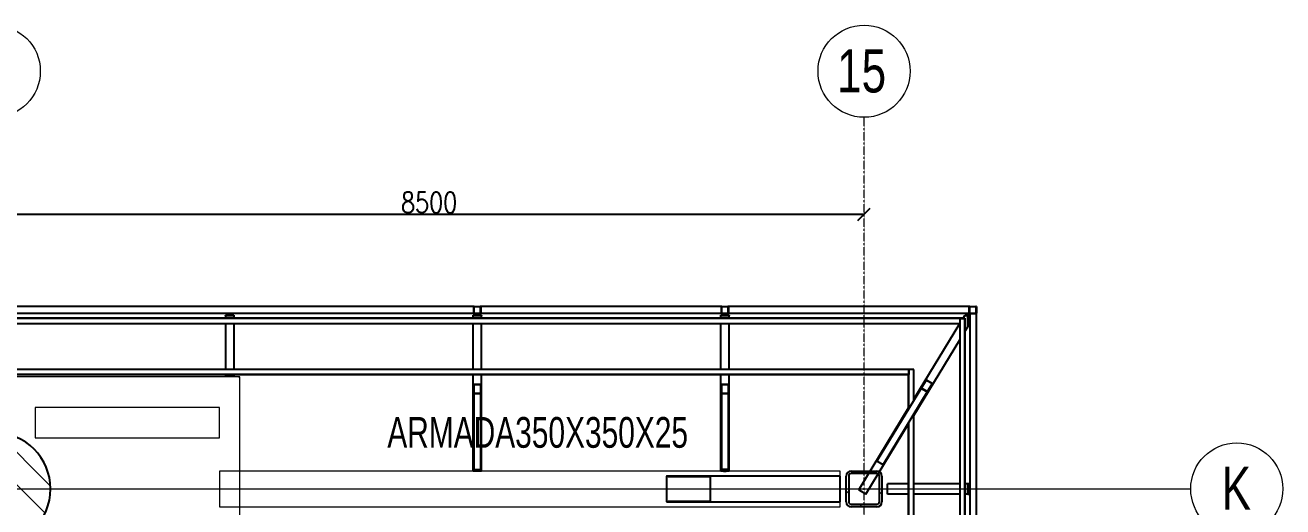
# Model space of a CAD drawing. Header units: millimetres. Extents: x 654 to 77164, y -21218 to 30031.
# Drawn here: x 64874 to 77164, y 25325 to 30031 of the extents above; entities that cross this region are included whole.
import ezdxf

# ---------------------------------------------------------------- set-up
doc = ezdxf.new("R2010")
doc.units = ezdxf.units.MM
doc.linetypes.add('Grid Line', pattern=[3.33375, 1.905, -0.47625, 0.47625, -0.47625])
for name, color, linetype, lineweight in [('0-1', 7, 'Continuous', 5), ('E_B_PLACA-1', 10, 'Continuous', 25), ('E_B_PLACA-2', 254, 'Continuous', 25), ('E_COLUMNAS', 1, 'Continuous', 18), ('E_COLUMNAS-1', 254, 'Continuous', 25), ('E_COLUMNAS-2', 1, 'Continuous', 9), ('E_COLUMNAS-3', 1, 'Continuous', 35), ('E_COLUMNAS-4', 1, 'Continuous', 25), ('E_EJES', 8, 'Continuous', 9), ('E_EJES-1', 8, 'Grid Line', 9), ('E_TEXTO', 3, 'Continuous', 9), ('E_VIGAS', 5, 'Continuous', 9), ('E_VIGAS-1', 5, 'Continuous', 25), ('E_VIGAS-2', 10, 'Continuous', 25), ('E_VIGAS-3', 5, 'Continuous', 25), ('S-COLS-HDLN-1', 52, 'Continuous', 9), ('VIGAS_HCB', 253, 'Continuous', 15)]:
    doc.layers.add(name, color=color, linetype=linetype, lineweight=lineweight)
doc.layers.add('COTAS', color=8, linetype='Continuous')
doc.styles.add('Arial Narrow', font='', dxfattribs={"width": 0.85, "height": 0.3})
doc.styles.add('CNI_COTAS', font='romans.shx', dxfattribs={"width": 0.8})
doc.styles.add('Swis721 LtCn BT', font='swisscl.ttf', dxfattribs={"height": 0.42})
doc.styles.get('Arial Narrow').set_extended_font_data('Arial Narrow')
doc.dimstyles.new('1.5', dxfattribs={"dimscale": 0, "dimtxt": 200, "dimasz": 120, "dimexe": 4, "dimexo": 4, "dimgap": 15, "dimtad": 1, "dimdec": 0, "dimzin": 4, "dimdsep": 46, "dimtxsty": 'CNI_COTAS', "dimblk": 'OBLIQUE', "dimcen": -0.09, "dimclrd": 256, "dimclrt": 3, "dimadec": 0, "dimazin": 0, "dimtfac": 1, "dimtdec": 0, "dimtmove": 2, "dimatfit": 0, "dimldrblk": 'OBLIQUE', "dimfxl": 0.05, "dimtolj": 1, "dimtzin": 0, "dimarcsym": 0})
pattern_1 = [(45, (0, 0), (-0.3768879, 0.3768879), []), (45, (0, 0.571), (-0.3768879, 0.3768879), [])]

# ---------------------------------------------------------------- blocks, each defined once
blk = doc.blocks.new('EST_SFM_VIGA-METALICA-SECCION-C - EST_SFM_VIGA-METALICA-UPN160-1604346-_58_00m_N_E_-NIVEL-15 DOC')
at = {"layer": 'E_VIGAS-1'}
for p, q in [((30.11, 0.018), (-30.277, 0.018)), ((32.53, 0.018), (30.168, 0.018)), ((34.953, 0.018), (32.588, 0.018)), ((35.017, 0.018), (35.011, 0.018)), ((35.017, 0.018), (35.017, -0.047)), ((-30.272, -0.047), (30.104, -0.047)), ((30.105, -0.047), (30.172, -0.047)), ((30.173, -0.047), (32.524, -0.047)), ((32.525, -0.047), (32.592, -0.047)), ((32.593, -0.047), (34.947, -0.047)), ((34.949, -0.047), (35.015, -0.047))]:
    blk.add_line(p, q, dxfattribs=at)
blk = doc.blocks.new('EST_SFM_VIGA-METALICA-SECCION-C - EST_SFM_VIGA-METALICA-UPN100-1529792-_58_00m_N_E_-NIVEL-15 DOC')
at = {"layer": 'E_VIGAS-2'}
for p, q in [((-13.568, -0.018), (-13.568, 0.032)), ((-13.263, 0.032), (-13.567, 0.032)), ((13.831, 0.032), (-13.129, 0.032)), ((-13.568, -0.018), (-13.181, -0.018)), ((-13.047, -0.018), (13.749, -0.018))]:
    blk.add_line(p, q, dxfattribs=at)
blk = doc.blocks.new('EST_SFM_VIGA-METALICA-SECCION-C - EST_SFM_VIGA-METALICA-UPN100-1530878-_58_00m_N_E_-NIVEL-15 DOC')
at = {"layer": 'E_VIGAS-2'}
for p, q in [((-14.294, -0.032), (-14.294, 0.018)), ((14.54, 0.018), (-14.294, 0.018)), ((-14.294, -0.032), (14.54, -0.032))]:
    blk.add_line(p, q, dxfattribs=at)
blk = doc.blocks.new('EST_SFM_VIGA-METALICA-SECCION-C - EST_SFM_VIGA-METALICA-UPN160-1529890-_58_00m_N_E_-NIVEL-15 DOC')
at = {"layer": 'E_VIGAS-1'}
for p, q in [((14.442, 0.018), (-14.49, 0.018)), ((-14.49, -0.047), (-14.49, 0.016)), ((-14.49, -0.047), (-14.487, -0.047)), ((-14.485, -0.047), (14.437, -0.047))]:
    blk.add_line(p, q, dxfattribs=at)
blk = doc.blocks.new('EST_SFM_VIGA-METALICA-SECCION-C - EST_SFM_VIGA-METALICA-UPN100-1526554-_58_00m_N_E_-NIVEL-15 DOC')
at = {"layer": 'E_VIGAS-2'}
for p, q in [((34.942, 0.018), (-34.929, 0.018)), ((34.942, 0.018), (34.942, -0.032)), ((-34.929, -0.032), (34.942, -0.032))]:
    blk.add_line(p, q, dxfattribs=at)
blk = doc.blocks.new('EST_SFM_VIGA-METALICA-SECCION-C - EST_SFM_VIGA-METALICA-UPN100-1526616-_58_00m_N_E_-NIVEL-15 DOC')
at = {"layer": 'E_VIGAS-2'}
for p, q in [((34.044, 0.032), (-34.827, 0.032)), ((34.044, 0.032), (34.044, -0.018)), ((-34.827, -0.018), (34.044, -0.018))]:
    blk.add_line(p, q, dxfattribs=at)
blk = doc.blocks.new('EST_SCM_COLUMNA-METALICA-SECCION-CUADRADA - EST_SCM_COLUMNA-TUBULAR-CUADRADA_PTEØ_70x70 e_3mm-V2-_58_00m_N_E_-NIVEL-15 DOC')
at = {"layer": 'E_COLUMNAS-1'}
for p, q in [((-0.035, -0.029), (-0.035, 0.029)), ((-0.032, 0.029), (-0.032, -0.029)), ((-0.029, 0.035), (0.029, 0.035)), ((0.029, 0.032), (-0.029, 0.032)), ((0.032, -0.029), (0.032, 0.029)), ((0.035, 0.029), (0.035, -0.029)), ((-0.029, -0.032), (0.029, -0.032)), ((0.029, -0.035), (-0.029, -0.035))]:
    blk.add_line(p, q, dxfattribs=at)
for centre, radius, start, end in [((-0.029, 0.029), 0.006, 90, 180), ((-0.029, 0.029), 0.003, 90, 180), ((0.029, 0.029), 0.006, 0, 90), ((0.029, 0.029), 0.003, 0, 90), ((0.029, 0.029), 0.006, 10, 80), ((0.029, 0.029), 0.003, 30, 60), ((-0.029, -0.029), 0.006, 180, 270), ((-0.029, -0.029), 0.003, 180, 270), ((0.029, -0.029), 0.003, 270, 360), ((0.029, -0.029), 0.006, 270, 0)]:
    blk.add_arc(centre, radius, start, end, dxfattribs=at)
blk = doc.blocks.new('EST_SCM_COLUMNA-METALICA-SECCION-CUADRADA - EST_SCM_COLUMNA-TUBULAR-CUADRADA_PTEØ_70x70 e_3mm-V8-_58_00m_N_E_-NIVEL-15 DOC')
at = {"layer": 'E_COLUMNAS-2'}
h = blk.add_hatch(dxfattribs=at)
h.set_pattern_fill('FP_4', color=256, style=0, pattern_type=2)
h.set_pattern_definition([(315, (-7.522, 167.908), (0.15909903, 0.15909903), [])])
h.paths.add_polyline_path([(-0.029, 0.035), (-0.033, 0.033), (-0.035, 0.029), (-0.031, 0.031)])
h.paths.add_polyline_path([(0.029, 0.035), (0.031, 0.031), (0.035, 0.029), (0.033, 0.033)])
h.paths.add_polyline_path([(-0.029, 0.035), (-0.029, 0.032), (0.029, 0.032), (0.029, 0.035), (0.021, 0.035)])
h.paths.add_polyline_path([(-0.035, -0.029), (-0.033, -0.033), (-0.029, -0.035), (-0.031, -0.031)])
h.paths.add_polyline_path([(-0.032, 0.029), (-0.035, 0.029), (-0.035, -0.029), (-0.032, -0.029)])
h.paths.add_polyline_path([(0.035, -0.029), (0.031, -0.031), (0.029, -0.035), (0.033, -0.033)])
h.paths.add_polyline_path([(0.032, 0.029), (0.032, -0.029), (0.035, -0.029), (0.035, 0.029)])
h.paths.add_polyline_path([(-0.029, -0.032), (-0.029, -0.035), (0.029, -0.035), (0.029, -0.032), (0.021, -0.032)])
at = {"layer": 'E_COLUMNAS-1'}
for p, q in [((-0.035, -0.029), (-0.035, 0.029)), ((-0.032, 0.029), (-0.032, -0.029)), ((-0.029, 0.035), (0.029, 0.035)), ((0.029, 0.032), (-0.029, 0.032)), ((0.032, -0.029), (0.032, 0.029)), ((0.035, 0.029), (0.035, -0.029)), ((-0.029, -0.032), (0.029, -0.032)), ((0.029, -0.035), (-0.029, -0.035))]:
    blk.add_line(p, q, dxfattribs=at)
for centre, radius, start, end in [((-0.029, 0.029), 0.006, 90, 180), ((-0.029, 0.029), 0.006, 90, 170), ((-0.029, 0.029), 0.003, 90, 180), ((-0.029, 0.029), 0.003, 90, 150), ((0.029, 0.029), 0.006, 0, 90), ((0.029, 0.029), 0.006, 10, 90), ((0.029, 0.029), 0.003, 0, 90), ((0.029, 0.029), 0.003, 30, 90), ((-0.029, -0.029), 0.006, 180, 270), ((-0.029, -0.029), 0.003, 180, 270), ((0.029, -0.029), 0.003, 270, 360), ((0.029, -0.029), 0.006, 270, 0)]:
    blk.add_arc(centre, radius, start, end, dxfattribs=at)
blk = doc.blocks.new('EST_SCM_COLUMNA-METALICA-SECCION-CUADRADA - EST_SCM_COLUMNA-TUBULAR-CUADRADA_PTEØ_70x70 e_3mm-V9-_58_00m_N_E_-NIVEL-15 DOC')
at = {"layer": 'E_COLUMNAS-1'}
for p, q in [((-0.035, -0.029), (-0.035, 0.029)), ((-0.032, 0.029), (-0.032, -0.029)), ((-0.029, 0.035), (0.029, 0.035)), ((0.029, 0.032), (-0.029, 0.032)), ((0.032, -0.029), (0.032, 0.029)), ((0.035, 0.029), (0.035, -0.029)), ((-0.029, -0.032), (0.029, -0.032)), ((0.029, -0.035), (-0.029, -0.035))]:
    blk.add_line(p, q, dxfattribs=at)
for centre, radius, start, end in [((-0.029, 0.029), 0.006, 90, 180), ((-0.029, 0.029), 0.006, 90, 170), ((-0.029, 0.029), 0.003, 90, 180), ((-0.029, 0.029), 0.003, 90, 150), ((0.029, 0.029), 0.006, 0, 90), ((0.029, 0.029), 0.006, 10, 90), ((0.029, 0.029), 0.003, 0, 90), ((0.029, 0.029), 0.003, 30, 90), ((-0.029, -0.029), 0.006, 180, 270), ((-0.029, -0.029), 0.003, 180, 270), ((0.029, -0.029), 0.003, 270, 360), ((0.029, -0.029), 0.006, 270, 0)]:
    blk.add_arc(centre, radius, start, end, dxfattribs=at)
blk = doc.blocks.new('DCTIB_CNI_EST_MOD-1A-FAC_0001_rvt-1-_58_00m_N_E_-NIVEL-15 DOC')
at = {"layer": 'E_VIGAS'}
h = blk.add_hatch(dxfattribs=at)
h.set_pattern_fill('FP_2', color=256, style=0, pattern_type=2)
h.set_pattern_definition(pattern_1)
h.paths.add_polyline_path([(-9.974, 167.094), (-9.91, 167.094), (-9.91, 167.096), (-9.974, 167.096)])
h.paths.add_polyline_path([(-9.977, 167.098), (-9.976, 167.098), (-9.977, 167.18)])
h.paths.add_polyline_path([(-9.974, 167.182), (-9.91, 167.182), (-9.91, 167.184), (-9.974, 167.184)])
h = blk.add_hatch(dxfattribs=at)
h.set_pattern_fill('FP_2', color=256, style=0, pattern_type=2)
h.set_pattern_definition(pattern_1)
h.paths.add_polyline_path([(-5.547, 167.111), (-5.545, 167.113), (-5.6, 167.146), (-5.601, 167.145), (-5.561, 167.12)])
h.paths.add_polyline_path([(-5.498, 167.191), (-5.497, 167.193), (-5.552, 167.226), (-5.553, 167.224)])
at = {"layer": 'E_B_PLACA-1'}
for p, q in [((-75.147, 167.83), (-5.177, 167.83)), ((-5.177, 167.83), (-5.177, 138.995)), ((-5.727, 167.28), (-74.597, 167.28)), ((-5.727, 166.944), (-5.727, 167.28)), ((-5.727, 140.014), (-5.727, 166.81))]:
    blk.add_line(p, q, dxfattribs=at)
at = {"layer": 'E_B_PLACA-2'}
for p, q in [((-5.177, 167.83), (-75.147, 167.83)), ((-5.177, 138.995), (-5.177, 167.83)), ((-74.597, 167.28), (-5.727, 167.28)), ((-5.727, 167.28), (-5.727, 166.944)), ((-5.727, 166.81), (-5.727, 140.014))]:
    blk.add_line(p, q, dxfattribs=at)
at = {"layer": 'E_COLUMNAS-1'}
for centre, radius, start, end in [((-9.971, 167.879), 0.006, 190, 270), ((-9.971, 167.879), 0.006, 190, 270), ((-9.971, 167.879), 0.003, 210, 270), ((-9.971, 167.879), 0.003, 210, 270), ((-9.913, 167.879), 0.006, 270, 350), ((-9.913, 167.879), 0.006, 270, 350), ((-9.913, 167.879), 0.003, 270, 330), ((-9.913, 167.879), 0.003, 270, 330), ((-7.551, 167.879), 0.006, 190, 270), ((-7.551, 167.879), 0.006, 190, 270), ((-7.551, 167.879), 0.003, 210, 270), ((-7.551, 167.879), 0.003, 210, 270), ((-7.493, 167.879), 0.006, 270, 350), ((-7.493, 167.879), 0.006, 270, 350), ((-7.493, 167.879), 0.003, 270, 330), ((-7.493, 167.879), 0.003, 270, 330), ((-5.128, 167.879), 0.006, 190, 260), ((-5.128, 167.879), 0.006, 190, 260), ((-5.128, 167.879), 0.003, 210, 240), ((-5.128, 167.879), 0.003, 210, 240)]:
    blk.add_arc(centre, radius, start, end, dxfattribs=at)
at = {"layer": 'E_VIGAS-1'}
for p, q in [((-12.403, 167.858), (-12.403, 167.859)), ((-12.403, 167.859), (-12.375, 167.859)), ((-12.403, 167.858), (-12.321, 167.858)), ((-12.321, 167.858), (-12.403, 167.858)), ((-12.403, 167.858), (-12.403, 167.83)), ((-12.403, 167.78), (-12.403, 167.33)), ((-12.364, 167.864), (-12.364, 167.878)), ((-12.364, 167.859), (-12.364, 167.864)), ((-12.359, 167.878), (-12.359, 167.864)), ((-12.359, 167.864), (-12.359, 167.859)), ((-12.349, 167.859), (-12.321, 167.859)), ((-12.321, 167.859), (-12.321, 167.858)), ((-12.321, 167.858), (-12.321, 167.83)), ((-12.321, 167.78), (-12.321, 167.33)), ((-9.983, 167.859), (-9.955, 167.859)), ((-9.983, 167.858), (-9.983, 167.859)), ((-9.983, 167.858), (-9.901, 167.858)), ((-9.901, 167.858), (-9.983, 167.858)), ((-9.983, 167.83), (-9.983, 167.858)), ((-9.983, 167.33), (-9.983, 167.78)), ((-9.945, 167.876), (-9.945, 167.878)), ((-9.945, 167.864), (-9.945, 167.873)), ((-9.945, 167.859), (-9.945, 167.864)), ((-9.94, 167.878), (-9.94, 167.876)), ((-9.94, 167.873), (-9.94, 167.864)), ((-9.94, 167.864), (-9.94, 167.859)), ((-9.929, 167.859), (-9.901, 167.859)), ((-9.901, 167.859), (-9.901, 167.858)), ((-9.901, 167.83), (-9.901, 167.858)), ((-9.901, 167.33), (-9.901, 167.78)), ((-7.535, 167.859), (-7.563, 167.859)), ((-7.563, 167.859), (-7.535, 167.859)), ((-7.563, 167.858), (-7.563, 167.859)), ((-7.563, 167.858), (-7.481, 167.858)), ((-7.481, 167.858), (-7.563, 167.858)), ((-7.563, 167.83), (-7.563, 167.858)), ((-7.563, 167.33), (-7.563, 167.78)), ((-7.525, 167.876), (-7.525, 167.878)), ((-7.525, 167.864), (-7.525, 167.873)), ((-7.525, 167.859), (-7.525, 167.864)), ((-7.52, 167.878), (-7.52, 167.876)), ((-7.52, 167.873), (-7.52, 167.864)), ((-7.52, 167.864), (-7.52, 167.859)), ((-7.509, 167.859), (-7.481, 167.859)), ((-7.481, 167.859), (-7.509, 167.859)), ((-7.481, 167.859), (-7.481, 167.858)), ((-7.481, 167.83), (-7.481, 167.858)), ((-7.481, 167.33), (-7.481, 167.78)), ((-5.677, 167.038), (-5.227, 167.777)), ((-5.194, 167.83), (-5.177, 167.858)), ((-5.177, 167.859), (-5.148, 167.859)), ((-5.177, 167.858), (-5.149, 167.858)), ((-5.149, 167.858), (-5.177, 167.858)), ((-5.158, 167.878), (-5.17, 167.859)), ((-5.153, 167.873), (-5.153, 167.875)), ((-5.151, 167.868), (-5.152, 167.87)), ((-5.149, 167.864), (-5.15, 167.865)), ((-5.149, 167.747), (-5.149, 167.858)), ((-5.148, 167.853), (-5.148, 167.859)), ((-5.148, 167.859), (-5.148, 167.853)), ((-5.148, 167.802), (-5.148, 167.749)), ((-5.148, 167.76), (-5.129, 167.791)), ((-5.146, 167.835), (-5.143, 167.84)), ((-5.143, 167.831), (-5.146, 167.826)), ((-5.177, 167.701), (-5.149, 167.747)), ((-5.677, 166.88), (-5.227, 167.619)), ((-12.403, 167.28), (-12.403, 167.263)), ((-12.321, 167.28), (-12.321, 167.263)), ((-9.983, 166.337), (-9.983, 167.28)), ((-9.901, 166.337), (-9.901, 167.28)), ((-7.563, 166.337), (-7.563, 167.28)), ((-7.481, 166.337), (-7.481, 167.28)), ((-12.321, 167.263), (-12.403, 167.263)), ((-9.977, 167.18), (-9.977, 167.098)), ((-9.976, 167.18), (-9.976, 167.172)), ((-9.976, 167.098), (-9.976, 167.18)), ((-9.91, 167.184), (-9.974, 167.184)), ((-9.974, 167.182), (-9.91, 167.182)), ((-9.909, 167.172), (-9.909, 167.18)), ((-9.909, 167.18), (-9.909, 167.098)), ((-9.907, 167.098), (-9.907, 167.18)), ((-7.557, 167.18), (-7.557, 167.098)), ((-7.556, 167.18), (-7.556, 167.172)), ((-7.556, 167.098), (-7.556, 167.18)), ((-7.49, 167.184), (-7.554, 167.184)), ((-7.554, 167.182), (-7.49, 167.182)), ((-7.489, 167.172), (-7.489, 167.18)), ((-7.489, 167.18), (-7.489, 167.098)), ((-7.487, 167.098), (-7.487, 167.18)), ((-5.602, 167.15), (-6.034, 166.44)), ((-5.556, 167.224), (-5.602, 167.15)), ((-5.6, 167.149), (-5.602, 167.146)), ((-5.601, 167.145), (-5.547, 167.111)), ((-5.6, 167.149), (-5.555, 167.223)), ((-5.545, 167.113), (-5.6, 167.146)), ((-5.555, 167.223), (-5.56, 167.216)), ((-5.553, 167.224), (-5.498, 167.191)), ((-5.497, 167.193), (-5.552, 167.226)), ((-5.498, 167.188), (-5.543, 167.114)), ((-5.542, 167.113), (-5.497, 167.188)), ((-5.502, 167.181), (-5.498, 167.188)), ((-9.977, 167.098), (-9.977, 166.357)), ((-9.976, 167.098), (-9.976, 167.094)), ((-9.91, 167.096), (-9.974, 167.096)), ((-9.974, 167.094), (-9.91, 167.094)), ((-9.909, 167.094), (-9.909, 167.098)), ((-9.907, 166.357), (-9.907, 167.098)), ((-7.557, 167.098), (-7.557, 166.361)), ((-7.556, 167.098), (-7.556, 167.094)), ((-7.49, 167.096), (-7.554, 167.096)), ((-7.554, 167.094), (-7.49, 167.094)), ((-7.489, 167.094), (-7.489, 167.098)), ((-7.487, 166.361), (-7.487, 167.098)), ((-5.974, 166.404), (-5.542, 167.113)), ((-5.545, 167.111), (-5.543, 167.114)), ((-6.215, 166.155), (-5.727, 166.956)), ((-6.145, 166.112), (-5.727, 166.798)), ((-6.033, 166.435), (-5.979, 166.402)), ((-9.901, 166.337), (-9.983, 166.337)), ((-9.974, 166.353), (-9.91, 166.353)), ((-7.481, 166.337), (-7.563, 166.337)), ((-7.535, 166.337), (-7.563, 166.337)), ((-7.554, 166.357), (-7.49, 166.357)), ((-7.525, 166.337), (-7.519, 166.337)), ((-7.525, 166.337), (-7.525, 166.337)), ((-7.52, 166.337), (-7.52, 166.337)), ((-7.481, 166.337), (-7.509, 166.337)), ((-5.934, 166.112), (-5.934, 166.212)), ((-5.727, 166.212), (-5.934, 166.212)), ((-5.227, 166.212), (-5.677, 166.212)), ((-5.149, 166.212), (-5.177, 166.212)), ((-5.149, 166.212), (-5.149, 166.112)), ((-5.149, 166.112), (-5.149, 166.212)), ((-5.149, 166.212), (-5.148, 166.212)), ((-5.148, 166.212), (-5.148, 166.175)), ((-5.129, 166.212), (-5.148, 166.212)), ((-5.148, 166.165), (-5.143, 166.165)), ((-5.143, 166.165), (-5.148, 166.165)), ((-5.148, 166.165), (-5.143, 166.165)), ((-5.143, 166.165), (-5.129, 166.165)), ((-6.145, 166.112), (-6.215, 166.155)), ((-5.727, 166.112), (-5.934, 166.112)), ((-5.227, 166.112), (-5.677, 166.112)), ((-5.149, 166.112), (-5.177, 166.112)), ((-5.148, 166.112), (-5.149, 166.112)), ((-5.143, 166.16), (-5.148, 166.16)), ((-5.143, 166.16), (-5.148, 166.16)), ((-5.148, 166.16), (-5.143, 166.16)), ((-5.148, 166.15), (-5.148, 166.112)), ((-5.148, 166.112), (-5.129, 166.112)), ((-5.129, 166.16), (-5.143, 166.16))]:
    blk.add_line(p, q, dxfattribs=at)
at = {"layer": 'E_VIGAS-1', "flags": 128}
for points in [[(-5.177, 167.858), (-5.177, 167.858), (-5.177, 167.859)], [(-5.136, 167.854), (-5.138, 167.855), (-5.142, 167.857), (-5.146, 167.861), (-5.149, 167.864), (-5.152, 167.869), (-5.153, 167.874), (-5.154, 167.878)], [(-5.143, 167.84), (-5.138, 167.848), (-5.133, 167.857), (-5.129, 167.863)], [(-5.129, 167.854), (-5.133, 167.847), (-5.138, 167.838), (-5.143, 167.831)], [(-5.148, 167.749), (-5.149, 167.747), (-5.149, 167.747)], [(-9.974, 167.184), (-9.975, 167.184), (-9.975, 167.184), (-9.976, 167.183), (-9.976, 167.183), (-9.977, 167.182), (-9.977, 167.181), (-9.977, 167.18)], [(-9.976, 167.18), (-9.976, 167.181), (-9.975, 167.181), (-9.975, 167.182), (-9.975, 167.182), (-9.975, 167.182), (-9.974, 167.182), (-9.974, 167.182)], [(-9.907, 167.18), (-9.907, 167.181), (-9.907, 167.182), (-9.908, 167.183), (-9.908, 167.183), (-9.909, 167.184), (-9.909, 167.184), (-9.91, 167.184)], [(-9.91, 167.182), (-9.91, 167.182), (-9.909, 167.182), (-9.909, 167.182), (-9.909, 167.182), (-9.909, 167.181), (-9.909, 167.181), (-9.909, 167.18)], [(-7.554, 167.184), (-7.555, 167.184), (-7.555, 167.184), (-7.556, 167.183), (-7.556, 167.183), (-7.557, 167.182), (-7.557, 167.181), (-7.557, 167.18)], [(-7.556, 167.18), (-7.556, 167.181), (-7.555, 167.181), (-7.555, 167.182), (-7.555, 167.182), (-7.555, 167.182), (-7.554, 167.182), (-7.554, 167.182)], [(-7.487, 167.18), (-7.487, 167.181), (-7.487, 167.182), (-7.488, 167.183), (-7.488, 167.183), (-7.489, 167.184), (-7.489, 167.184), (-7.49, 167.184)], [(-7.49, 167.182), (-7.49, 167.182), (-7.489, 167.182), (-7.489, 167.182), (-7.489, 167.182), (-7.489, 167.181), (-7.489, 167.181), (-7.489, 167.18)], [(-5.602, 167.15), (-5.602, 167.149), (-5.602, 167.148), (-5.602, 167.147), (-5.602, 167.146), (-5.602, 167.146), (-5.602, 167.145), (-5.601, 167.145)], [(-5.6, 167.146), (-5.6, 167.147), (-5.601, 167.147), (-5.601, 167.147), (-5.601, 167.148), (-5.601, 167.148), (-5.601, 167.149), (-5.6, 167.149)], [(-5.552, 167.226), (-5.552, 167.226), (-5.553, 167.226), (-5.554, 167.226), (-5.555, 167.226), (-5.555, 167.225), (-5.556, 167.225), (-5.556, 167.224)], [(-5.555, 167.223), (-5.555, 167.224), (-5.555, 167.224), (-5.554, 167.224), (-5.554, 167.224), (-5.554, 167.224), (-5.553, 167.224), (-5.553, 167.224), (-5.553, 167.224)], [(-5.498, 167.191), (-5.498, 167.191), (-5.498, 167.19), (-5.498, 167.19), (-5.498, 167.19), (-5.498, 167.189), (-5.498, 167.189), (-5.498, 167.188)], [(-5.497, 167.188), (-5.496, 167.188), (-5.496, 167.189), (-5.496, 167.19), (-5.496, 167.191), (-5.496, 167.192), (-5.497, 167.192), (-5.497, 167.193)], [(-9.977, 167.098), (-9.977, 167.097), (-9.977, 167.096), (-9.976, 167.095), (-9.976, 167.095), (-9.975, 167.094), (-9.975, 167.094), (-9.974, 167.094)], [(-9.974, 167.096), (-9.974, 167.096), (-9.975, 167.096), (-9.975, 167.096), (-9.975, 167.096), (-9.975, 167.097), (-9.976, 167.097), (-9.976, 167.098)], [(-9.91, 167.094), (-9.909, 167.094), (-9.909, 167.094), (-9.908, 167.095), (-9.908, 167.095), (-9.907, 167.096), (-9.907, 167.097), (-9.907, 167.098)], [(-9.909, 167.098), (-9.909, 167.097), (-9.909, 167.097), (-9.909, 167.096), (-9.909, 167.096), (-9.909, 167.096), (-9.91, 167.096), (-9.91, 167.096)], [(-7.557, 167.098), (-7.557, 167.097), (-7.557, 167.096), (-7.556, 167.095), (-7.556, 167.095), (-7.555, 167.094), (-7.555, 167.094), (-7.554, 167.094)], [(-7.554, 167.096), (-7.554, 167.096), (-7.555, 167.096), (-7.555, 167.096), (-7.555, 167.096), (-7.555, 167.097), (-7.556, 167.097), (-7.556, 167.098)], [(-7.49, 167.094), (-7.489, 167.094), (-7.489, 167.094), (-7.488, 167.095), (-7.488, 167.095), (-7.487, 167.096), (-7.487, 167.097), (-7.487, 167.098)], [(-7.489, 167.098), (-7.489, 167.097), (-7.489, 167.097), (-7.489, 167.096), (-7.489, 167.096), (-7.489, 167.096), (-7.49, 167.096), (-7.49, 167.096)], [(-5.547, 167.111), (-5.546, 167.111), (-5.545, 167.111), (-5.544, 167.111), (-5.544, 167.112), (-5.543, 167.112), (-5.542, 167.113), (-5.542, 167.113)], [(-5.543, 167.114), (-5.543, 167.114), (-5.544, 167.113), (-5.544, 167.113), (-5.544, 167.113), (-5.545, 167.113), (-5.545, 167.113), (-5.545, 167.113)], [(-6.034, 166.44), (-6.034, 166.44), (-6.034, 166.439), (-6.034, 166.438), (-6.034, 166.437), (-6.034, 166.436), (-6.034, 166.436), (-6.033, 166.435)], [(-9.977, 166.357), (-9.977, 166.356), (-9.977, 166.355), (-9.976, 166.355), (-9.976, 166.354), (-9.975, 166.354), (-9.975, 166.353), (-9.974, 166.353)], [(-9.91, 166.353), (-9.909, 166.353), (-9.909, 166.354), (-9.908, 166.354), (-9.908, 166.355), (-9.907, 166.355), (-9.907, 166.356), (-9.907, 166.357)], [(-7.557, 166.361), (-7.557, 166.36), (-7.557, 166.359), (-7.556, 166.359), (-7.556, 166.358), (-7.555, 166.358), (-7.555, 166.357), (-7.554, 166.357)], [(-7.49, 166.357), (-7.489, 166.357), (-7.489, 166.358), (-7.488, 166.358), (-7.488, 166.359), (-7.487, 166.359), (-7.487, 166.36), (-7.487, 166.361)], [(-5.979, 166.402), (-5.978, 166.402), (-5.977, 166.402), (-5.977, 166.402), (-5.976, 166.402), (-5.975, 166.403), (-5.974, 166.403), (-5.974, 166.404)]]:
    blk.add_lwpolyline(points, dxfattribs=at)
at = {"layer": 'E_VIGAS-1'}
for centre, start_param, end_param in [((-7.535, 166.337), 4.712389, 6.283185), ((-7.535, 166.337), 0.785398, 1.308997), ((-7.535, 166.337), 0, 0.523599), ((-7.509, 166.337), 3.141593, 4.712389), ((-7.509, 166.337), 2.617994, 3.141593), ((-7.509, 166.337), 1.832596, 2.356194)]:
    blk.add_ellipse(centre, major_axis=(0.0107, 0), ratio=0.003149, start_param=start_param, end_param=end_param, dxfattribs=at)
for points, knots in [([(-12.375, 167.859), (-12.374, 167.859), (-12.373, 167.859), (-12.37, 167.859), (-12.368, 167.86), (-12.366, 167.86), (-12.365, 167.862), (-12.364, 167.863), (-12.364, 167.864)], [0, 0, 0, 0, 0.142857, 0.285714, 0.428571, 0.571429, 0.785714, 1, 1, 1, 1]), ([(-12.364, 167.864), (-12.364, 167.863), (-12.365, 167.862), (-12.366, 167.86), (-12.368, 167.86), (-12.369, 167.859), (-12.37, 167.859), (-12.372, 167.859), (-12.374, 167.859), (-12.375, 167.859)], [0, 0, 0, 0, 0.285714, 0.428571, 0.571429, 0.678571, 0.732143, 0.785714, 1, 1, 1, 1]), ([(-12.349, 167.859), (-12.35, 167.859), (-12.351, 167.859), (-12.354, 167.859), (-12.356, 167.86), (-12.358, 167.86), (-12.359, 167.862), (-12.359, 167.863), (-12.359, 167.864)], [0, 0, 0, 0, 0.142857, 0.285714, 0.428571, 0.571429, 0.785714, 1, 1, 1, 1]), ([(-12.359, 167.864), (-12.359, 167.863), (-12.359, 167.862), (-12.357, 167.86), (-12.356, 167.86), (-12.354, 167.859), (-12.353, 167.859), (-12.352, 167.859), (-12.35, 167.859), (-12.349, 167.859)], [0, 0, 0, 0, 0.285714, 0.428571, 0.571429, 0.678571, 0.732143, 0.785714, 1, 1, 1, 1]), ([(-9.945, 167.864), (-9.945, 167.863), (-9.945, 167.862), (-9.947, 167.86), (-9.948, 167.86), (-9.95, 167.859), (-9.951, 167.859), (-9.952, 167.859), (-9.954, 167.859), (-9.955, 167.859)], [0, 0, 0, 0, 0.285714, 0.428571, 0.571429, 0.678571, 0.732143, 0.785714, 1, 1, 1, 1]), ([(-9.955, 167.859), (-9.954, 167.859), (-9.953, 167.859), (-9.95, 167.859), (-9.948, 167.86), (-9.946, 167.86), (-9.945, 167.862), (-9.945, 167.863), (-9.945, 167.864)], [0, 0, 0, 0, 0.142857, 0.285714, 0.428571, 0.571429, 0.785714, 1, 1, 1, 1]), ([(-9.94, 167.864), (-9.94, 167.863), (-9.939, 167.862), (-9.938, 167.86), (-9.936, 167.86), (-9.935, 167.859), (-9.934, 167.859), (-9.932, 167.859), (-9.93, 167.859), (-9.929, 167.859)], [0, 0, 0, 0, 0.285714, 0.428571, 0.571429, 0.678571, 0.732143, 0.785714, 1, 1, 1, 1]), ([(-9.929, 167.859), (-9.93, 167.859), (-9.931, 167.859), (-9.934, 167.859), (-9.936, 167.86), (-9.938, 167.86), (-9.939, 167.862), (-9.94, 167.863), (-9.94, 167.864)], [0, 0, 0, 0, 0.142857, 0.285714, 0.428571, 0.571429, 0.785714, 1, 1, 1, 1]), ([(-7.525, 167.864), (-7.525, 167.863), (-7.525, 167.862), (-7.527, 167.86), (-7.528, 167.86), (-7.53, 167.859), (-7.531, 167.859), (-7.532, 167.859), (-7.534, 167.859), (-7.535, 167.859)], [0, 0, 0, 0, 0.285714, 0.428571, 0.571429, 0.678571, 0.732143, 0.785714, 1, 1, 1, 1]), ([(-7.535, 167.859), (-7.534, 167.859), (-7.533, 167.859), (-7.53, 167.859), (-7.528, 167.859), (-7.526, 167.86), (-7.525, 167.862), (-7.525, 167.863), (-7.525, 167.864)], [0, 0, 0, 0, 0.142857, 0.285714, 0.428571, 0.571429, 0.785714, 1, 1, 1, 1]), ([(-7.52, 167.864), (-7.52, 167.863), (-7.519, 167.861), (-7.518, 167.86), (-7.516, 167.86), (-7.515, 167.859), (-7.514, 167.859), (-7.512, 167.859), (-7.51, 167.859), (-7.509, 167.859)], [0, 0, 0, 0, 0.285714, 0.428571, 0.571429, 0.678571, 0.732143, 0.785714, 1, 1, 1, 1]), ([(-7.509, 167.859), (-7.51, 167.859), (-7.511, 167.859), (-7.514, 167.859), (-7.516, 167.86), (-7.518, 167.86), (-7.519, 167.862), (-7.52, 167.863), (-7.52, 167.864)], [0, 0, 0, 0, 0.142857, 0.285714, 0.428571, 0.571429, 0.785714, 1, 1, 1, 1]), ([(-5.148, 167.853), (-5.148, 167.852), (-5.148, 167.85), (-5.148, 167.848), (-5.148, 167.847), (-5.148, 167.846), (-5.148, 167.845), (-5.148, 167.844), (-5.148, 167.844), (-5.148, 167.843), (-5.147, 167.843), (-5.147, 167.843), (-5.147, 167.843)], [-1, -1, -1, -1, -0.8571429, -0.7857143, -0.75, -0.7142857, -0.6785714, -0.6428571, -0.6071429, -0.5892857, -0.5803571, -0.5714286, -0.5714286, -0.5714286, -0.5714286]), ([(-5.143, 167.84), (-5.143, 167.84), (-5.144, 167.839), (-5.144, 167.839), (-5.145, 167.838), (-5.145, 167.838), (-5.145, 167.838), (-5.146, 167.838), (-5.146, 167.838), (-5.146, 167.838), (-5.146, 167.839), (-5.147, 167.839), (-5.147, 167.84), (-5.147, 167.84), (-5.147, 167.84), (-5.147, 167.84), (-5.147, 167.84), (-5.147, 167.841), (-5.147, 167.841), (-5.147, 167.842), (-5.147, 167.842), (-5.147, 167.843), (-5.147, 167.843), (-5.147, 167.843), (-5.148, 167.843), (-5.148, 167.844), (-5.148, 167.844), (-5.148, 167.845), (-5.148, 167.846), (-5.148, 167.847), (-5.148, 167.848), (-5.148, 167.85), (-5.148, 167.852), (-5.148, 167.853)], [-1, -1, -1, -1, -0.928571, -0.857143, -0.839286, -0.821429, -0.785714, -0.75, -0.714286, -0.678571, -0.642857, -0.607143, -0.589286, -0.580357, -0.571429, -0.5625, -0.553571, -0.535714, -0.5, -0.464286, -0.446429, -0.4375, -0.428571, -0.419643, -0.410714, -0.392857, -0.357143, -0.321429, -0.285714, -0.25, -0.214286, -0.142857, 0, 0, 0, 0]), ([(-5.143, 167.831), (-5.144, 167.829), (-5.146, 167.824), (-5.147, 167.816), (-5.148, 167.809), (-5.148, 167.804), (-5.148, 167.802)], [0, 0, 0, 0, 0.285714, 0.571429, 0.785714, 1, 1, 1, 1]), ([(-5.146, 167.838), (-5.146, 167.838), (-5.146, 167.838), (-5.145, 167.838), (-5.145, 167.838), (-5.145, 167.838), (-5.144, 167.839), (-5.144, 167.839), (-5.143, 167.84), (-5.143, 167.84)], [-0.2857143, -0.2857143, -0.2857143, -0.2857143, -0.25, -0.2142857, -0.1785714, -0.1607143, -0.1428571, -0.0714286, 0, 0, 0, 0]), ([(-5.146, 167.824), (-5.145, 167.825), (-5.145, 167.827), (-5.143, 167.83), (-5.143, 167.831)], [0.7143088, 0.7143088, 0.7143088, 0.7143088, 0.8571429, 1, 1, 1, 1]), ([(-5.148, 166.175), (-5.148, 166.174), (-5.148, 166.173), (-5.147, 166.17), (-5.147, 166.169), (-5.146, 166.167), (-5.145, 166.165), (-5.143, 166.165), (-5.143, 166.165)], [0, 0, 0, 0, 0.142857, 0.285714, 0.428571, 0.571429, 0.785714, 1, 1, 1, 1]), ([(-5.143, 166.16), (-5.143, 166.16), (-5.144, 166.159), (-5.145, 166.159), (-5.146, 166.158), (-5.147, 166.156), (-5.147, 166.155), (-5.147, 166.154), (-5.148, 166.152), (-5.148, 166.151), (-5.148, 166.15)], [0, 0, 0, 0, 0.142857, 0.285714, 0.428571, 0.571429, 0.678571, 0.732143, 0.785714, 1, 1, 1, 1])]:
    blk.add_open_spline(points, degree=3, knots=knots, dxfattribs=at)
for points in [[(-5.148, 167.859), (-5.148, 167.859), (-5.149, 167.858), (-5.149, 167.858), (-5.149, 167.858)], [(-5.148, 167.802), (-5.148, 167.803), (-5.148, 167.807), (-5.148, 167.811), (-5.147, 167.814), (-5.147, 167.815)]]:
    blk.add_open_spline(points, degree=3, dxfattribs=at)
at = {"layer": 'E_COLUMNAS-1', "rotation": 180}
for name, p in [('EST_SCM_COLUMNA-METALICA-SECCION-CUADRADA - EST_SCM_COLUMNA-TUBULAR-CUADRADA_PTEØ_70x70 e_3mm-V9-_58_00m_N_E_-NIVEL-15 DOC', (-9.942, 167.908)), ('EST_SCM_COLUMNA-METALICA-SECCION-CUADRADA - EST_SCM_COLUMNA-TUBULAR-CUADRADA_PTEØ_70x70 e_3mm-V8-_58_00m_N_E_-NIVEL-15 DOC', (-7.522, 167.908)), ('EST_SCM_COLUMNA-METALICA-SECCION-CUADRADA - EST_SCM_COLUMNA-TUBULAR-CUADRADA_PTEØ_70x70 e_3mm-V2-_58_00m_N_E_-NIVEL-15 DOC', (-5.099, 167.908))]:
    blk.add_blockref(name, p, dxfattribs=at)
at = {"layer": 'E_VIGAS-1'}
for name, p in [('EST_SFM_VIGA-METALICA-SECCION-C - EST_SFM_VIGA-METALICA-UPN160-1604346-_58_00m_N_E_-NIVEL-15 DOC', (-40.081, 167.925)), ('EST_SFM_VIGA-METALICA-SECCION-C - EST_SFM_VIGA-METALICA-UPN100-1526554-_58_00m_N_E_-NIVEL-15 DOC', (-40.169, 167.812)), ('EST_SFM_VIGA-METALICA-SECCION-C - EST_SFM_VIGA-METALICA-UPN100-1526616-_58_00m_N_E_-NIVEL-15 DOC', (-39.77, 167.298))]:
    blk.add_blockref(name, p, dxfattribs=at)
for name, p, rotation in [('EST_SFM_VIGA-METALICA-SECCION-C - EST_SFM_VIGA-METALICA-UPN100-1530878-_58_00m_N_E_-NIVEL-15 DOC', (-5.195, 153.535), 270), ('EST_SFM_VIGA-METALICA-SECCION-C - EST_SFM_VIGA-METALICA-UPN160-1529890-_58_00m_N_E_-NIVEL-15 DOC', (-5.082, 153.388), 269.9999999999999), ('EST_SFM_VIGA-METALICA-SECCION-C - EST_SFM_VIGA-METALICA-UPN100-1529792-_58_00m_N_E_-NIVEL-15 DOC', (-5.709, 153.763), 270.0000000000001)]:
    blk.add_blockref(name, p, dxfattribs=dict(at, rotation=rotation))
blk = doc.blocks.new('EST_SCM_COLUMNA-METALICA-SECCION-CUADRADA - EST_SCM_COLUMNA-TUBULAR-CUADRADA_ARMADA_350X350X25-2301506-_58_00m_N_E_-NIVEL-15 DOC')
at = {"layer": 'S-COLS-HDLN-1'}
h = blk.add_hatch(dxfattribs=at)
h.set_pattern_fill('FP_16', color=256, style=0, pattern_type=2)
h.set_pattern_definition([(135, (6.162, -166.162), (-0.15909903, -0.15909903), [])])
h.paths.add_polyline_path([(0.125, -0.175), (0.144, -0.171), (0.16, -0.16), (0.171, -0.144), (0.175, -0.125), (0.174, 0.13), (0.171, 0.144), (0.16, 0.16), (0.144, 0.171), (0.125, 0.175), (-0.125, 0.175), (-0.144, 0.171), (-0.16, 0.16), (-0.171, 0.144), (-0.175, 0.125), (-0.175, -0.125), (-0.171, -0.144), (-0.16, -0.16), (-0.144, -0.171), (-0.125, -0.175), (0.035, -0.175)])
h.paths.add_polyline_path([(-0.125, -0.15), (-0.138, -0.147), (-0.147, -0.138), (-0.15, -0.125), (-0.149, 0.13), (-0.147, 0.137), (-0.138, 0.147), (-0.125, 0.15), (0.125, 0.15), (0.137, 0.147), (0.147, 0.137), (0.15, 0.125), (0.15, -0.125), (0.147, -0.138), (0.137, -0.147), (0.125, -0.15), (-0.107, -0.15)])
at = {"layer": 'E_COLUMNAS-4'}
for p, q in [((-0.175, -0.125), (-0.175, 0.125)), ((-0.15, 0.125), (-0.15, -0.125)), ((-0.125, 0.175), (0.125, 0.175)), ((0.125, 0.15), (-0.125, 0.15)), ((0.15, -0.125), (0.15, 0.125)), ((0.175, 0.125), (0.175, -0.125)), ((-0.125, -0.15), (0.125, -0.15)), ((0.125, -0.175), (-0.125, -0.175))]:
    blk.add_line(p, q, dxfattribs=at)
for centre, radius, start, end in [((-0.125, 0.125), 0.05, 90, 180), ((-0.125, 0.125), 0.025, 90, 180), ((0.125, 0.125), 0.05, 0, 90), ((0.125, 0.125), 0.025, 360, 90), ((-0.125, -0.125), 0.05, 180, 270), ((-0.125, -0.125), 0.025, 180, 270), ((0.125, -0.125), 0.05, 270, 0), ((0.125, -0.125), 0.025, 270, 360)]:
    blk.add_arc(centre, radius, start, end, dxfattribs=at)
blk = doc.blocks.new('EST_SCM_COLUMNA-SECCION-CIRCULAR - EST_SCM_COLUMNA-CONCRETO-CIRCULAR_Ø_110cm-V23-_58_00m_N_E_-NIVEL-15 DOC')
at = {"layer": 'E_COLUMNAS'}
h = blk.add_hatch(dxfattribs=at)
h.set_pattern_fill('FP_22', color=256, style=0, pattern_type=2)
h.set_pattern_definition([(135, (14.662, -166.162), (-0.15909903, -0.15909903), [])])
h.paths.add_polyline_path([(0.041, -0.548), (0.122, -0.536), (0.201, -0.512), (0.275, -0.476), (0.343, -0.43), (0.403, -0.374), (0.454, -0.31), (0.496, -0.239), (0.526, -0.162), (0.544, -0.082), (0.55, 0), (0.544, 0.082), (0.526, 0.162), (0.496, 0.239), (0.454, 0.31), (0.402, 0.375), (0.343, 0.43), (0.275, 0.476), (0.201, 0.512), (0.122, 0.536), (0.041, 0.548), (-0.041, 0.548), (-0.122, 0.536), (-0.201, 0.512), (-0.275, 0.476), (-0.343, 0.43), (-0.403, 0.374), (-0.454, 0.31), (-0.496, 0.239), (-0.526, 0.162), (-0.544, 0.082), (-0.55, 0), (-0.544, -0.082), (-0.526, -0.162), (-0.496, -0.239), (-0.454, -0.31), (-0.403, -0.374), (-0.343, -0.43), (-0.275, -0.476), (-0.201, -0.512), (-0.122, -0.536), (-0.041, -0.548)])
at = {"layer": 'E_COLUMNAS-4'}
for start, end in [(0, 180), (180, 0)]:
    blk.add_arc((0, 0), 0.55, start, end, dxfattribs=at)
blk = doc.blocks.new('Grid - CNI_NOMBRE EJES-372759-_58_00m_N_E_-NIVEL-15 DOC')
at = {"layer": 'E_EJES'}
blk.add_circle((0, 0), 0.003, dxfattribs=at)
blk = doc.blocks.new('_Oblique')
at = {"color": 0, "linetype": 'ByBlock', "lineweight": -2}
blk.add_line((-0.5, -0.5), (0.5, 0.5), dxfattribs=at)
blk = doc.blocks.new('*D170')
at = {"layer": 'COTAS', "lineweight": -2, "transparency": 16777216}
blk.add_line((64572, 28183), (73072, 28183), dxfattribs=at)
at = {"layer": 'Defpoints', "color": 0, "transparency": 16777216}
for p in [(64572, 28183), (73072, 28183), (73072, 28183)]:
    blk.add_point(p, dxfattribs=at)
at = {"layer": 'COTAS', "lineweight": -2, "transparency": 16777216, "xscale": 120, "yscale": 120, "zscale": 120, "rotation": 180}
blk.add_blockref('_Oblique', (64572, 28183), dxfattribs=at)
at = {"layer": 'COTAS', "lineweight": -2, "transparency": 16777216, "xscale": 120, "yscale": 120, "zscale": 120}
blk.add_blockref('_Oblique', (73072, 28183), dxfattribs=at)
at = {"layer": 'COTAS', "color": 3, "transparency": 16777216, "insert": (68822, 28298), "char_height": 200, "attachment_point": 5, "style": 'CNI_COTAS'}
blk.add_mtext('\\A1;8500', dxfattribs=at)

msp = doc.modelspace()

# ---------------------------------------------------------------- hatches: boundary and pattern name
at = {"layer": 'E_VIGAS'}
h = msp.add_hatch(dxfattribs=at)
h.set_pattern_fill('FP_2', color=256, scale=1000, style=0, pattern_type=2)
h.set_pattern_definition([(45, (79234.2, -140662.4), (-376.8879, 376.8879), []), (45, (79234.2, -140091.4), (-376.8879, 376.8879), [])])
h.paths.add_polyline_path([(71549.4, 25375), (71564.5, 25375), (71564.5, 25377), (71146.8, 25377), (71146.8, 25375), (71266.2, 25375)])
h.paths.add_polyline_path([(71143.3, 25379), (71143.3, 25621), (71139.9, 25621), (71139.9, 25379)])
h.paths.add_polyline_path([(71571.4, 25379), (71571.4, 25621), (71568, 25621), (71568, 25379)])
h.paths.add_polyline_path([(71564.5, 25623), (71564.5, 25625), (71146.8, 25625), (71146.8, 25623), (71549.4, 25623)])

# ---------------------------------------------------------------- linework, layer by layer
at = {"layer": 'E_EJES-1'}
for p, q in [((73072.1, -4117.1), (73072.1, 29130.8)), ((1554, 25500), (76264.1, 25500)), ((3973.8, 25500), (76264.1, 25500))]:
    msp.add_line(p, q, dxfattribs=at)
at = {"layer": 'E_VIGAS', "color": 30, "true_color": 0xf26722}
for points in [[(11173.1, 26595.9), (11173.1, -1095.9), (66973.3, -1095.8), (66973.3, 26595.9)], [(64973.3, 26000), (66773.3, 26000), (66773.3, 26295.9), (64973.3, 26295.9)]]:
    msp.add_lwpolyline(points, close=True, dxfattribs=at)
at = {"layer": 'E_VIGAS-3'}
for p, q in [((66963.4, 26595.9), (66972.3, 26595.9)), ((71139.9, 25621), (71139.9, 25379)), ((71143.3, 25379), (71143.3, 25621)), ((71564.5, 25625), (71146.8, 25625)), ((71159.1, 25623), (71146.8, 25623)), ((71159.1, 25623), (71564.5, 25623)), ((72830.9, 25625), (71564.5, 25625)), ((71570.5, 25623), (71565.2, 25623)), ((71568, 25621), (71568, 25379)), ((71571.4, 25379), (71571.4, 25621)), ((72837.8, 25379), (72837.8, 25621)), ((71146.8, 25377), (71159.1, 25377)), ((71146.8, 25375), (71564.5, 25375)), ((71564.5, 25377), (71159.1, 25377)), ((71564.5, 25375), (72830.9, 25375)), ((71565.2, 25377), (71570.5, 25377))]:
    msp.add_line(p, q, dxfattribs=at)
at = {"layer": 'E_VIGAS-3', "flags": 128}
for points in [[(71146.8, 25625), (71145.4, 25624.9), (71144.1, 25624.7), (71142.9, 25624.3), (71141.9, 25623.8), (71141, 25623.2), (71140.4, 25622.5), (71140, 25621.8), (71139.9, 25621)], [(71143.3, 25621), (71143.4, 25621.4), (71143.6, 25621.8), (71143.9, 25622.1), (71144.3, 25622.4), (71144.9, 25622.7), (71145.5, 25622.8), (71146.1, 25623), (71146.8, 25623)], [(71564.5, 25623), (71565.2, 25623), (71565.8, 25622.8), (71566.4, 25622.7), (71567, 25622.4), (71567.4, 25622.1), (71567.7, 25621.8), (71567.9, 25621.4), (71568, 25621)], [(71571.4, 25621), (71571.3, 25621.8), (71570.9, 25622.5), (71570.3, 25623.2), (71569.4, 25623.8), (71568.4, 25624.3), (71567.2, 25624.7), (71565.9, 25624.9), (71565.2, 25625)], [(72837.8, 25621), (72837.7, 25621.8), (72837.3, 25622.5), (72836.7, 25623.2), (72835.8, 25623.8), (72834.8, 25624.3), (72833.6, 25624.7), (72832.3, 25624.9), (72830.9, 25625)], [(71139.9, 25379), (71140, 25378.2), (71140.4, 25377.5), (71141, 25376.8), (71141.9, 25376.2), (71142.9, 25375.7), (71144.1, 25375.3), (71145.4, 25375.1), (71146.8, 25375)], [(71146.8, 25377), (71146.1, 25377), (71145.5, 25377.2), (71144.9, 25377.3), (71144.3, 25377.6), (71143.9, 25377.9), (71143.6, 25378.2), (71143.4, 25378.6), (71143.3, 25379)], [(71568, 25379), (71567.9, 25378.6), (71567.7, 25378.2), (71567.4, 25377.9), (71567, 25377.6), (71566.4, 25377.3), (71565.8, 25377.2), (71565.2, 25377), (71564.5, 25377)], [(71565.2, 25375), (71565.9, 25375.1), (71567.2, 25375.3), (71568.4, 25375.7), (71569.4, 25376.2), (71570.3, 25376.8), (71570.9, 25377.5), (71571.3, 25378.2), (71571.4, 25379)], [(72830.9, 25375), (72832.3, 25375.1), (72833.6, 25375.3), (72834.8, 25375.7), (72835.8, 25376.2), (72836.7, 25376.8), (72837.3, 25377.5), (72837.7, 25378.2), (72837.8, 25379)]]:
    msp.add_lwpolyline(points, dxfattribs=at)
at = {"layer": 'VIGAS_HCB'}
msp.add_lwpolyline([(66773.3, 25325), (72838.1, 25325), (72838.1, 25675), (66773.3, 25675)], close=True, dxfattribs=at)

# ---------------------------------------------------------------- block references
at = {"layer": '0-1', "xscale": 1000, "yscale": 1000, "zscale": 1000}
msp.add_blockref('DCTIB_CNI_EST_MOD-1A-FAC_0001_rvt-1-_58_00m_N_E_-NIVEL-15 DOC', (79234.2, -140662.4), dxfattribs=at)
at = {"layer": 'E_COLUMNAS-3', "xscale": 1000, "yscale": 1000, "zscale": 1000}
for name, p in [('EST_SCM_COLUMNA-SECCION-CIRCULAR - EST_SCM_COLUMNA-CONCRETO-CIRCULAR_Ø_110cm-V23-_58_00m_N_E_-NIVEL-15 DOC', (64572.1, 25500)), ('EST_SCM_COLUMNA-METALICA-SECCION-CUADRADA - EST_SCM_COLUMNA-TUBULAR-CUADRADA_ARMADA_350X350X25-2301506-_58_00m_N_E_-NIVEL-15 DOC', (73072.1, 25500))]:
    msp.add_blockref(name, p, dxfattribs=at)
at = {"layer": 'E_EJES', "xscale": 149999.9999999999, "yscale": 149999.9999999999, "zscale": 149999.9999999999}
for p in [(64572.1, 29580.8), (73072.1, 29580.8)]:
    msp.add_blockref('Grid - CNI_NOMBRE EJES-372759-_58_00m_N_E_-NIVEL-15 DOC', p, dxfattribs=at)
at = {"layer": 'E_EJES', "xscale": 149999.9999999999, "yscale": 149999.9999999999, "zscale": 149999.9999999999, "rotation": 269.9999999999994}
msp.add_blockref('Grid - CNI_NOMBRE EJES-372759-_58_00m_N_E_-NIVEL-15 DOC', (76714.1, 25500), dxfattribs=at)

# ---------------------------------------------------------------- texts
at = {"layer": 'E_EJES', "char_height": 420, "attachment_point": 1, "style": 'Swis721 LtCn BT'}
for s, insert, width in [('15', (72808.7, 29793.4), 625.316), ('K', (76566.3, 25716.7), 336.709)]:
    msp.add_mtext(s, dxfattribs=dict(at, insert=insert, width=width))
at = {"layer": 'E_TEXTO', "insert": (68413.3, 26202.2), "char_height": 300, "width": 3669.524, "attachment_point": 1, "style": 'Arial Narrow'}
msp.add_mtext('ARMADA350X350X25', dxfattribs=at)

# ---------------------------------------------------------------- dimensions: what is measured, and where the dimension line sits
at = {"layer": 'COTAS'}
dim = msp.add_linear_dim(base=(73072.1, 28183.1), p1=(64572.1, 28183.1), p2=(73072.1, 28183.1), dimstyle='1.5', override={"dimscale": 1}, dxfattribs=at)
dim.commit()
dim.dimension.update_dxf_attribs({"geometry": '*D170', "text_midpoint": (68822.1, 28298.1)})

doc.saveas('drawing.dxf')
